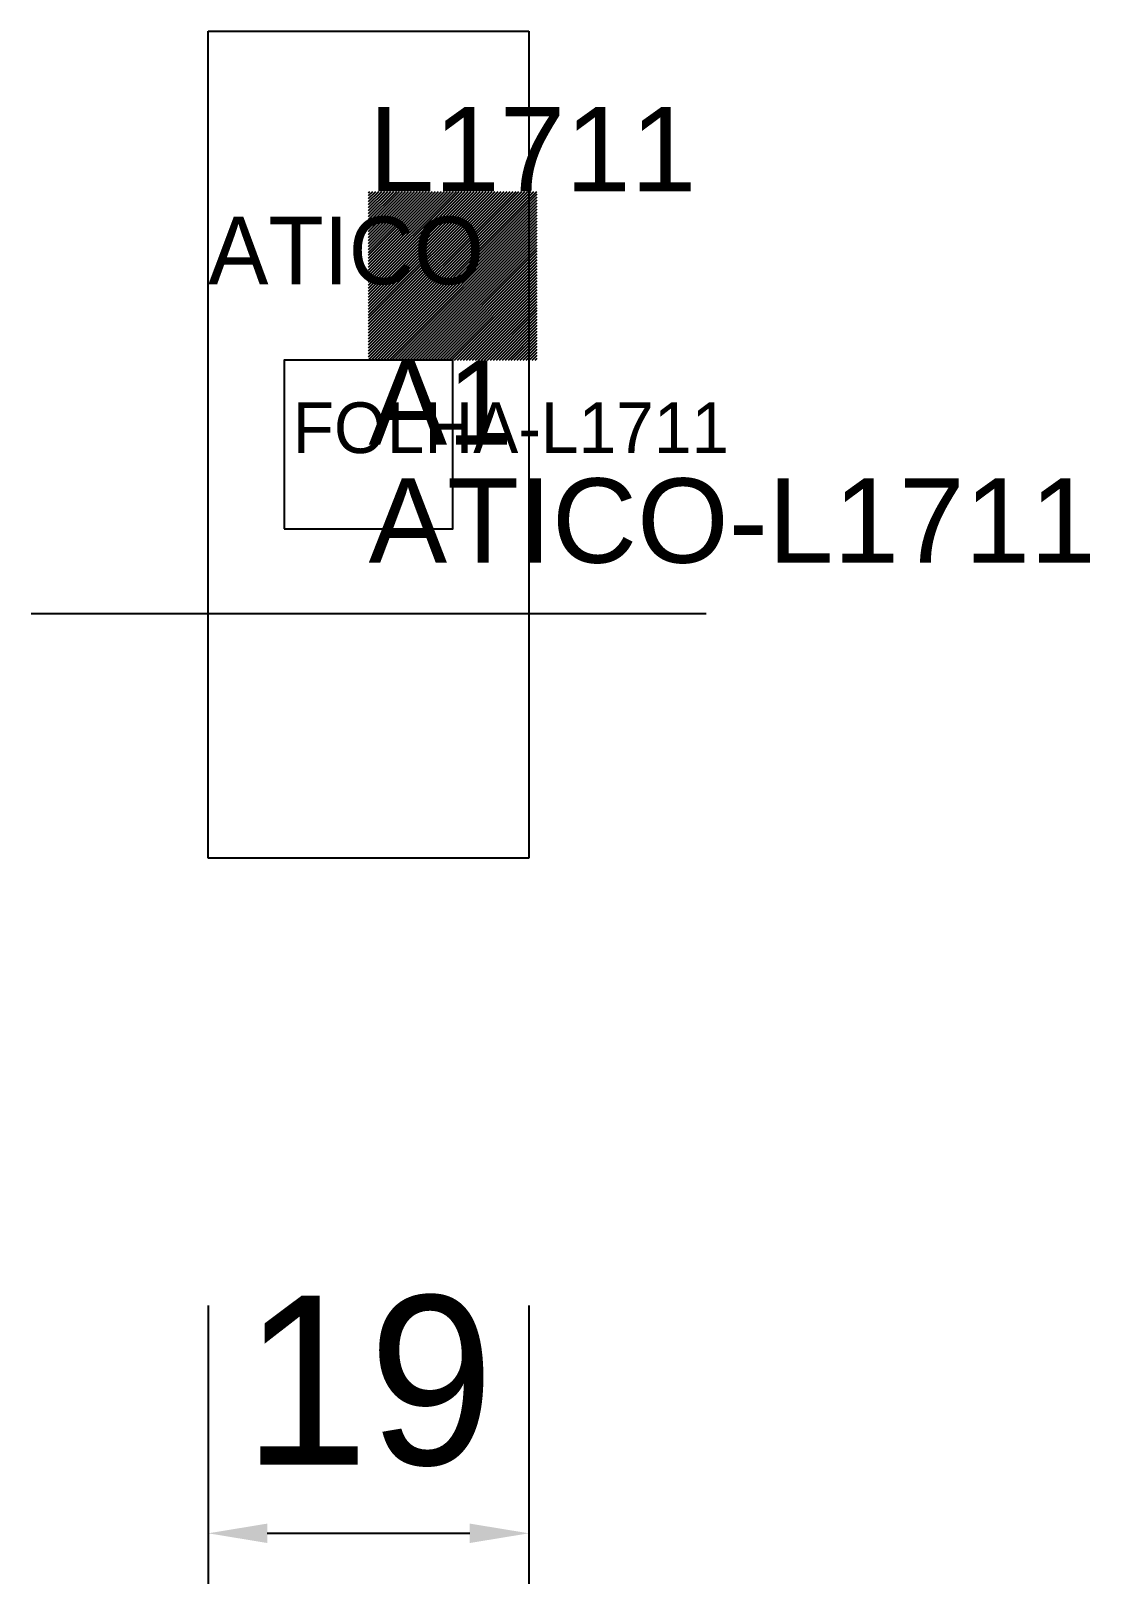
# Model space of a CAD drawing. Header units: metres. Extents: x 211.7 to 274.4, y 109.5 to 201.5.
import ezdxf

# ---------------------------------------------------------------- set-up
doc = ezdxf.new("R2010")
doc.units = ezdxf.units.M
for name, color, linetype in [('3', 3, 'CONTINUOUS'), ('AUX00', 7, 'CONTINUOUS'), ('COTA', 241, 'CONTINUOUS'), ('FOLHA', 255, 'CONTINUOUS'), ('Hachura', 251, 'CONTINUOUS'), ('NOMENCLATURA', 7, 'CONTINUOUS'), ('Nível', 160, 'CONTINUOUS'), ('Painéis', 200, 'CONTINUOUS'), ('Pilares', 5, 'CONTINUOUS'), ('REAPROVEITAMENTO', 251, 'CONTINUOUS'), ('SARR_2.2x7', 40, 'CONTINUOUS')]:
    doc.layers.add(name, color=color, linetype=linetype)
doc.styles.add('ARIAL', font='Arial.ttf')
doc.styles.add('STR_STANDARD', font='arial.ttf')
doc.dimstyles.new('EZ DXF', dxfattribs={"dimtxt": 10, "dimasz": 3.5, "dimexe": 3, "dimexo": 1.5, "dimgap": 1, "dimtad": 1, "dimdec": 1, "dimdsep": 46, "dimcen": 2.5, "dimazin": 3, "dimtfac": 1, "dimtmove": 0, "dimatfit": 3})

msp = doc.modelspace()

# ---------------------------------------------------------------- hatches: boundary and pattern name
at = {"layer": 'Hachura'}
h = msp.add_hatch(dxfattribs=at)
h.set_pattern_fill('ANSI31', scale=50)
h.paths.add_polyline_path([(222.2, 201.5), (241.2, 201.5), (241.2, 152.5), (222.2, 152.5)])
h = msp.add_hatch(dxfattribs=at)
h.set_pattern_fill('ANSI31', scale=50)
h.paths.add_polyline_path([(222.2, 201.5), (241.2, 201.5), (241.2, 152.5), (222.2, 152.5)])
at = {"layer": 'Reaproveitamento'}
h = msp.add_hatch(dxfattribs=at)
h.set_pattern_fill('SOLID')
h.paths.add_polyline_path([(231.7, 182), (241.7, 182), (241.7, 192), (231.7, 192)])
h = msp.add_hatch(dxfattribs=at)
h.set_pattern_fill('SOLID')
h.paths.add_polyline_path([(231.7, 182), (241.7, 182), (241.7, 192), (231.7, 192)])

# ---------------------------------------------------------------- linework, layer by layer
at = {"layer": 'Painéis', "color": 200}
for p, q in [((222.2, 201.5), (241.2, 201.5)), ((222.2, 152.5), (222.2, 201.5)), ((222.2, 201.5), (241.2, 201.5)), ((222.2, 152.5), (222.2, 201.5)), ((241.2, 201.5), (241.2, 152.5)), ((241.2, 201.5), (241.2, 152.5)), ((241.2, 152.5), (222.2, 152.5)), ((241.2, 152.5), (222.2, 152.5))]:
    msp.add_line(p, q, dxfattribs=at)
at = {"layer": 'Pilares'}
msp.add_lwpolyline([(226.7, 172), (236.7, 172), (236.7, 182), (226.7, 182)], close=True, dxfattribs=at)
msp.add_lwpolyline([(226.7, 172), (236.7, 172), (236.7, 182), (226.7, 182)], close=True, dxfattribs=at)
at = {"layer": 'SARR_2.2x7'}
msp.add_line((211.7, 167), (251.7, 167), dxfattribs=at)
msp.add_line((211.7, 167), (251.7, 167), dxfattribs=at)

# ---------------------------------------------------------------- texts
at = {"layer": '3', "style": 'STR_STANDARD'}
msp.add_text('A1', height=5, dxfattribs=at).set_placement((231.7, 177))
msp.add_text('A1', height=5, dxfattribs=at).set_placement((231.7, 177))
at = {"layer": 'AUX00', "style": 'STR_STANDARD'}
msp.add_text('ATICO-L1711', height=5, dxfattribs=at).set_placement((231.7, 170))
msp.add_text('ATICO-L1711', height=5, dxfattribs=at).set_placement((231.7, 170))
at = {"layer": 'FOLHA'}
msp.add_text('FOLHA-L1711', height=3, dxfattribs=at).set_placement((227.2, 176.5))
msp.add_text('FOLHA-L1711', height=3, dxfattribs=at).set_placement((227.2, 176.5))
at = {"layer": 'NOMENCLATURA', "insert": (231.7, 197), "char_height": 5, "attachment_point": 1, "style": 'ARIAL'}
msp.add_mtext('L1711', dxfattribs=at)
msp.add_mtext('L1711', dxfattribs=at)
at = {"layer": 'Nível'}
msp.add_text('ATICO', height=4, dxfattribs=at).set_placement((222.2, 186.5))
msp.add_text('ATICO', height=4, dxfattribs=at).set_placement((222.2, 186.5))

# ---------------------------------------------------------------- dimensions: what is measured, and where the dimension line sits
at = {"layer": 'COTA'}
msp.add_linear_dim(base=(222.2, 112.5), p1=(222.2, 127.5), p2=(241.2, 127.5), dimstyle='EZ DXF', dxfattribs=at).render()
msp.add_linear_dim(base=(222.2, 112.5), p1=(222.2, 127.5), p2=(241.2, 127.5), dimstyle='EZ DXF', dxfattribs=at).render()

doc.saveas('drawing.dxf')
